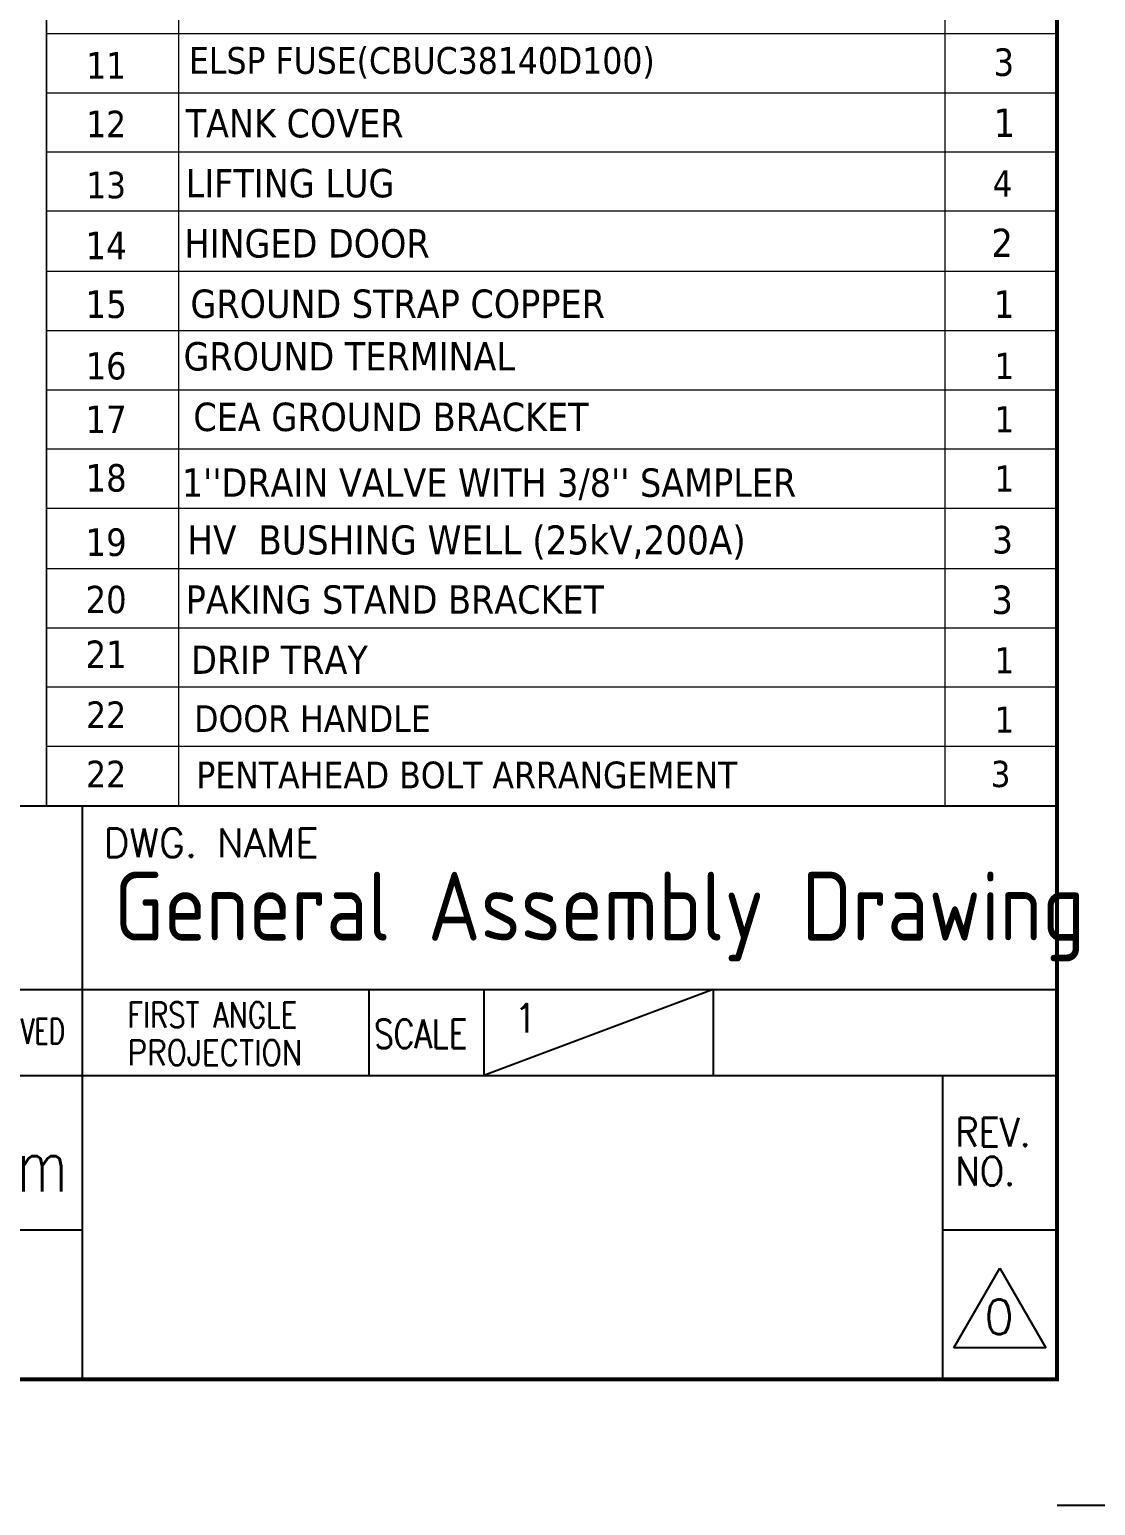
# Model space of a CAD drawing. Header units: millimetres. Extents: x 198356 to 209798, y -190593 to -183267.
# Drawn here: x 206259 to 208552, y -190593 to -187419 of the extents above; entities that cross this region are included whole.
import ezdxf

# ---------------------------------------------------------------- set-up
doc = ezdxf.new("R2010")
doc.units = ezdxf.units.MM
doc.header["$LTSCALE"] = 13
doc.layers.add('1', color=4, linetype='Continuous')
doc.layers.add('2', color=3, linetype='Continuous')
doc.layers.add('paper', color=254, linetype='Continuous', plot=False)
doc.layers.add('铁心', color=3, linetype='Continuous', lineweight=0)
doc.styles.add('ROMANS', font='romans.shx', dxfattribs={"bigfont": 'whgtxt.shx'})
doc.styles.get("Standard").update_dxf_attribs({"font": 'gbenor.shx', "bigfont": 'gbcbig.shx'})
doc.styles.add('Tahoma$001', font='tahoma.ttf', dxfattribs={"height": 2.159784})
doc.styles.add('Tahoma_txtstyle_28.05_0_0', font='tahoma.ttf')
doc.styles.add('Tahoma_txtstyle_28.49_0_0', font='tahoma.ttf')
doc.styles.add('Tahoma_txtstyle_28.73_0_0', font='tahoma.ttf')
doc.styles.add('Tahoma_txtstyle_28.76_0_0', font='tahoma.ttf')
doc.styles.add('Tahoma_txtstyle_28.82_0_0', font='tahoma.ttf')
doc.styles.add('Tahoma_txtstyle_28.87_0_0', font='tahoma.ttf')
doc.styles.add('Tahoma_txtstyle_28.88_0_0', font='tahoma.ttf')
doc.styles.add('Tahoma_txtstyle_28.93_0_0', font='tahoma.ttf')

msp = doc.modelspace()

# ---------------------------------------------------------------- linework, layer by layer
at = {"layer": '1', "const_width": 8.634}
msp.add_lwpolyline([(198997.156, -190321.999), (208469.476, -190321.999), (208469.476, -183513.769), (198997.156, -183513.769), (198997.156, -190321.999)], dxfattribs=at)
at = {"layer": '2'}
for p, q in [((204769.351, -189088.624), (208469.476, -189088.624)), ((206372.738, -189088.624), (206372.738, -190321.999)), ((198997.156, -189483.304), (208469.476, -189483.304)), ((206989.426, -189483.304), (206989.426, -189668.31)), ((207729.451, -189483.304), (207236.101, -189668.31)), ((207236.101, -189483.304), (207236.101, -189668.31)), ((207729.451, -189483.304), (207729.451, -189668.31)), ((204769.351, -189668.31), (206372.738, -189668.31)), ((206372.738, -189668.31), (208469.476, -189668.31)), ((208222.801, -189668.31), (208222.801, -190321.999)), ((204769.351, -190000.525), (206372.738, -190000.525)), ((208222.801, -190000.525), (208469.476, -190000.525)), ((208247.468, -190254.131), (208346.138, -190083.23)), ((208346.138, -190083.23), (208444.808, -190254.131)), ((208444.808, -190254.131), (208247.468, -190254.131))]:
    msp.add_line(p, q, dxfattribs=at)
at = {"layer": 'paper'}
msp.add_line((208716.151, -190593.341), (208469.476, -190593.341), dxfattribs=at)
at = {"layer": '铁心'}
for points in [[(206295.577, -189088.624), (206295.577, -185892.11)], [(206295.577, -186276.199), (206295.577, -189088.624)], [(206579.676, -186276.199), (206579.676, -189088.624)], [(208228.229, -186276.199), (208228.229, -189088.624)], [(208469.476, -188961.123), (208469.476, -186403.7)], [(206295.577, -187555.44), (206295.577, -186531.73), (206295.577, -186531.73)], [(206295.577, -189088.624), (206295.577, -187427.41), (208469.476, -187427.41)], [(206295.577, -187427.41), (206295.577, -189088.624)], [(208469.476, -187427.939), (206295.577, -187427.939), (206295.577, -187427.939)], [(206579.676, -187427.41), (206579.676, -189088.624)], [(208228.229, -187427.41), (208228.229, -189088.624)], [(208469.476, -187555.44), (206295.577, -187555.44), (206295.577, -187555.44)], [(208469.476, -187682.94), (206295.577, -187682.94), (206295.577, -187682.94)], [(208469.476, -187809.912), (206295.577, -187809.912)], [(208469.476, -187939.529), (206295.577, -187939.529)], [(208469.476, -188067.03), (206295.577, -188067.03)], [(208469.476, -188194.531), (206295.577, -188194.531)], [(208469.476, -188321.503), (206295.577, -188321.503)], [(208469.476, -188449.003), (206295.577, -188449.003), (206295.577, -188449.003)], [(208469.476, -188579.149), (206295.577, -188579.149), (206295.577, -188579.149)], [(208469.476, -188706.121), (206295.577, -188706.121), (206295.577, -188706.121)], [(208469.476, -188706.121), (206295.577, -188706.121), (206295.577, -188706.121)], [(208469.476, -188833.622), (206295.577, -188833.622), (206295.577, -188833.622)], [(208469.476, -188833.622), (206295.577, -188833.622), (206295.577, -188833.622)], [(208469.476, -188961.123), (206295.577, -188961.123), (206295.577, -188961.123)], [(208469.476, -188961.123), (206295.577, -188961.123), (206295.577, -188961.123)]]:
    msp.add_lwpolyline(points, dxfattribs=at)

# ---------------------------------------------------------------- texts
at = {"layer": '1', "color": 4}
msp.add_text('General Assembly Drawing', height=148.005, dxfattribs=at).set_placement((206441.052, -189378.384))
at = {"layer": '2', "style": 'ROMANS'}
for s, height, p in [('DWG. NAME', 61.6688, (206418.905, -189198.91)), ('1', 61.669, (207300.183, -189576.11))]:
    msp.add_text(s, height=height, dxfattribs=at).set_placement(p)
for s, height, width, p in [('FIRST ANGLE', 54.2685, 0.8, (206470.101, -189565.177)), ('APPROVED', 54.2685, 0.7, (206072.885, -189600.515)), ('SCALE', 61.6688, 0.8, (207000.328, -189609.894)), ('PROJECTION', 54.2685, 0.86, (206470.101, -189646.508)), ('REV.', 61.6688, 0.9, (208250.848, -189820.944)), ('Sam', 114.6151, 0.75, (206087.686, -189918.289)), ('NO.', 61.6688, 0.9, (208250.848, -189905.043))]:
    msp.add_text(s, height=height, dxfattribs=dict(at, width=width)).set_placement(p)
at = {"layer": '2', "color": 4, "style": 'ROMANS'}
msp.add_text('0', height=74.002, dxfattribs=at).set_placement((208313.004, -190224.528))
at = {"layer": '铁心'}
for s, height, style, p in [('11', 57.0667, 'Tahoma$001', (206381.288, -187524.49)), ('ELSP FUSE(CBUC38140D100)', 57.47444, 'Tahoma_txtstyle_28.05_0_0', (206602.337, -187514.095)), ('3', 59.071, 'Tahoma$001', (208332.584, -187518.585)), ('12', 56.9844, 'Tahoma$001', (206381.35, -187650.404)), ('TANK COVER', 60.9923, 'Tahoma$001', (206595.201, -187650.91)), ('1', 60.992, 'Tahoma$001', (208333.092, -187649.884)), ('13', 56.9657, 'Tahoma$001', (206381.364, -187781.873)), ('LIFTING LUG', 60.99226, 'Tahoma$001', (206595.201, -187779.768)), ('4', 56.282, 'Tahoma$001', (208330.89, -187778.169)), ('14', 59.1655, 'Tahoma_txtstyle_28.87_0_0', (206379.712, -187912.86)), ('HINGED DOOR', 60.99226, 'Tahoma$001', (206592.634, -187909.245)), ('2', 60.992, 'Tahoma$001', (208328.295, -187908.219)), ('15', 59.1655, 'Tahoma_txtstyle_28.87_0_0', (206379.712, -188039.207)), ('GROUND STRAP COPPER', 60.99226, 'Tahoma$001', (206605.435, -188039.056)), ('1', 59.071, 'Tahoma$001', (208333.317, -188039.162)), ('16', 58.3833, 'Tahoma_txtstyle_28.49_0_0', (206380.299, -188171.485)), ('GROUND TERMINAL', 60.99226, 'Tahoma$001', (206590.523, -188152.188)), ('1', 56.282, 'Tahoma$001', (208334.875, -188170.475)), ('17', 59.0707, 'Tahoma_txtstyle_28.82_0_0', (206379.783, -188286.759)), ('CEA GROUND BRACKET ', 60.99226, 'Tahoma$001', (206611.608, -188282.405)), ('1', 56.467, 'Tahoma$001', (208334.836, -188285.507)), ('18', 58.9317, 'Tahoma_txtstyle_28.76_0_0', (206379.888, -188412.593)), ("1''DRAIN VALVE WITH 3/8'' SAMPLER ", 60.99226, 'Tahoma$001', (206586.988, -188423.874)), ('1', 56.467, 'Tahoma$001', (208334.836, -188413.008)), ('19', 59.1872, 'Tahoma_txtstyle_28.88_0_0', (206379.696, -188551.098)), ('HV  BUSHING WELL (25kV,200A) ', 62.4904, 'Tahoma$001', (206598.626, -188547.818)), ('3', 59.279, 'Tahoma_txtstyle_28.93_0_0', (208329.807, -188545.819)), ('20', 58.8708, 'Tahoma_txtstyle_28.73_0_0', (206379.933, -188674.145)), ('PAKING STAND BRACKET', 60.99226, 'Tahoma$001', (206595.201, -188675.324)), ('3', 60.992, 'Tahoma$001', (208328.424, -188675.837)), ('21', 59.0707, 'Tahoma_txtstyle_28.82_0_0', (206379.783, -188792.129)), ('DRIP TRAY', 60.9923, 'Tahoma$001', (206607.044, -188804.811)), ('1', 56.282, 'Tahoma$001', (208334.875, -188803.766)), ('22', 57.4744, 'Tahoma_txtstyle_28.05_0_0', (206380.982, -188921.416)), ('DOOR HANDLE', 57.47444, 'Tahoma_txtstyle_28.05_0_0', (206613.577, -188929.682)), ('1', 56.282, 'Tahoma$001', (208334.875, -188931.267)), ('22', 57.4744, 'Tahoma_txtstyle_28.05_0_0', (206380.982, -189048.917)), ('PENTAHEAD BOLT ARRANGEMENT', 57.47444, 'Tahoma_txtstyle_28.05_0_0', (206618.192, -189050.855)), ('3', 56.282, 'Tahoma$001', (208326.803, -189048.148))]:
    msp.add_text(s, height=height, dxfattribs=dict(at, style=style)).set_placement(p)

doc.saveas('drawing.dxf')
